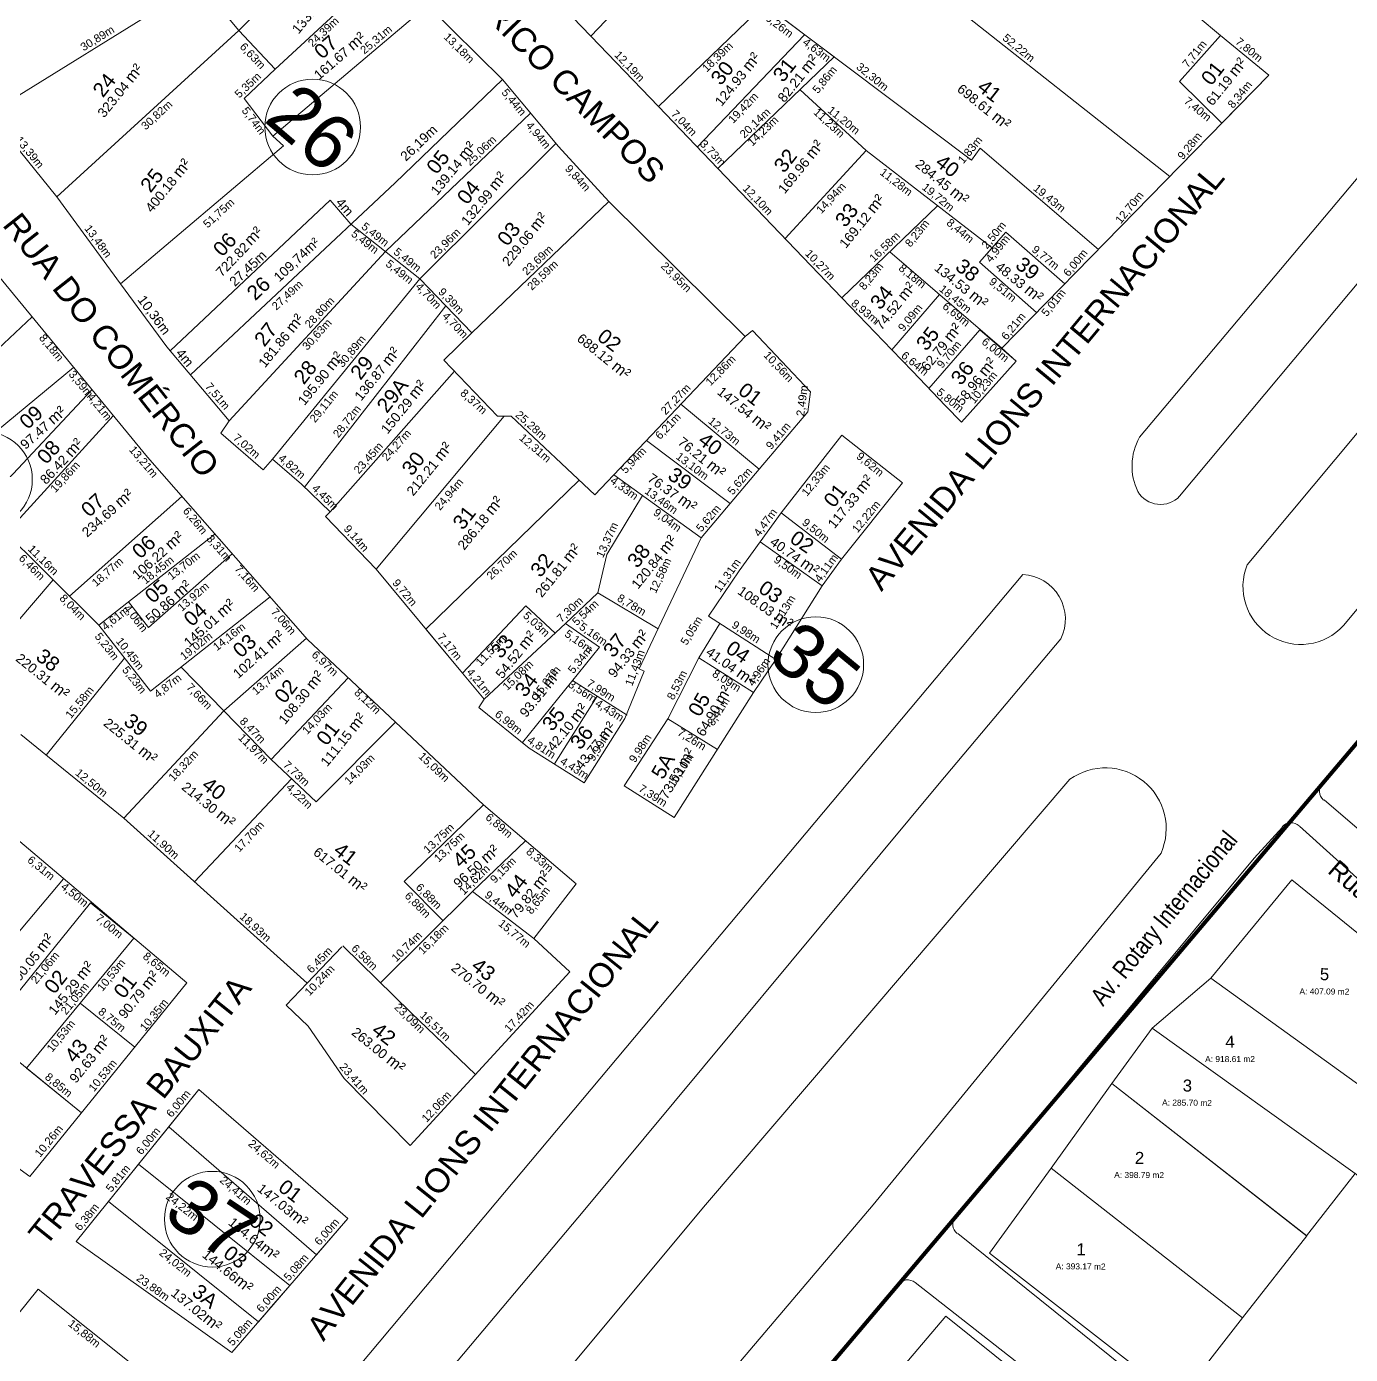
# Model space of a CAD drawing. Header units: metres. Extents: x 3808 to 8215, y 2374 to 6187.
# Drawn here: x 6098 to 6263.4, y 3743.5 to 3909.4 of the extents above; entities that cross this region are included whole.
import ezdxf

# ---------------------------------------------------------------- set-up
doc = ezdxf.new("R2010")
doc.units = ezdxf.units.M
doc.linetypes.add('CENTER', pattern=[2, 1.25, -0.25, 0.25, -0.25])
for name, color, linetype in [('0 - Cotas', 7, 'Continuous'), ('0 - Linhas Quadras', 7, 'Continuous'), ('0 - MEIO FIO 2', 251, 'Continuous'), ('0 - Nome Ruas', 7, 'CENTER'), ('0 - Numero de Lotes', 6, 'Continuous'), ('0 - Número de Quadra', 7, 'CENTER'), ('0 - Área Dos Lotes', 1, 'Continuous'), ('Nomes-Ruas', 7, 'Continuous'), ('PDF_Boundary-Lotes', 7, 'Continuous'), ('PDF_Meio-Fio', 32, 'Continuous'), ('PDF_Perímetro', 5, 'Continuous'), ('PDF_Text', 7, 'Continuous')]:
    doc.layers.add(name, color=color, linetype=linetype)
doc.layers.add('0 - DIVISÃO DOS TERRENOS', color=7, linetype='Continuous', lineweight=5)
doc.styles.add('Arial', font='arial.ttf')
doc.styles.add('PDF Arial', font='arial.ttf')
doc.styles.add('pedro', font='arial.ttf', dxfattribs={"height": 3})
doc.styles.add('REGUA100', font='arial.ttf')
doc.styles.get("Standard").update_dxf_attribs({"font": 'arial.ttf'})
doc.dimstyles.new('Arqui_3D', dxfattribs={"dimtxt": 1.2, "dimasz": 2.5, "dimexe": 2, "dimexo": 3, "dimgap": 0.98, "dimtad": 1, "dimtoh": 1, "dimrnd": 0.005, "dimtxsty": 'Arial', "dimblk": 'NONE', "dimcen": 0, "dimdle": 4, "dimse1": 1, "dimse2": 1, "dimsd1": 1, "dimsd2": 1, "dimclrt": 256, "dimaunit": 1, "dimadec": 0, "dimazin": 0, "dimtfac": 1, "dimtmove": 2, "dimatfit": 2, "dimldrblk": 'NONE', "dimfxl": 1, "dimtolj": 1, "dimtzin": 0, "dimarcsym": 0})

# ---------------------------------------------------------------- blocks, each defined once
blk = doc.blocks.new('*D11535')
at = {"layer": 'Defpoints', "color": 0, "transparency": 16777216}
for p in [(6109.72, 3877.26, 0), (6115.88, 3868.94, 0), (6116.65, 3869.51)]:
    blk.add_point(p, dxfattribs=at)
at = {"layer": '0 - Cotas', "lineweight": 5, "transparency": 16777216, "insert": (6113.83, 3873.31), "char_height": 1.2, "attachment_point": 5, "rotation": 306.5211, "style": 'Arial'}
blk.add_mtext('\\A1;10,36m', dxfattribs=at)
blk = doc.blocks.new('_None')
blk = doc.blocks.new('*D11536')
at = {"layer": 'Defpoints', "color": 0, "transparency": 16777216}
for p in [(6135.89, 3887.73, 0), (6135.89, 3887.73), (6115.88, 3868.94, 0)]:
    blk.add_point(p, dxfattribs=at)
at = {"layer": '0 - Cotas', "lineweight": 5, "transparency": 16777216, "insert": (6125.7, 3879.12), "char_height": 1.2, "attachment_point": 5, "rotation": 43.194, "style": 'Arial'}
blk.add_mtext('\\A1;27,45m', dxfattribs=at)
blk = doc.blocks.new('*D11537')
at = {"layer": 'Defpoints', "color": 0, "transparency": 16777216}
for p in [(6135.89, 3887.73, 0), (6139.12, 3885.23), (6138.5, 3884.69, 0)]:
    blk.add_point(p, dxfattribs=at)
at = {"layer": '0 - Cotas', "lineweight": 5, "transparency": 16777216, "insert": (6137.73, 3886.87), "char_height": 1.2, "attachment_point": 5, "rotation": 310.5971, "style": 'Arial'}
blk.add_mtext('\\A1;4m', dxfattribs=at)
blk = doc.blocks.new('*D11538')
at = {"layer": 'Defpoints', "color": 0, "transparency": 16777216}
for p in [(6115.88, 3868.94, 0), (6118.45, 3865.88, 0), (6119.11, 3866.43)]:
    blk.add_point(p, dxfattribs=at)
at = {"layer": '0 - Cotas', "lineweight": 5, "transparency": 16777216, "insert": (6117.75, 3868.04), "char_height": 1.2, "attachment_point": 5, "rotation": 310.0059, "style": 'Arial'}
blk.add_mtext('\\A1;4m', dxfattribs=at)
blk = doc.blocks.new('*D11539')
at = {"layer": 'Defpoints', "color": 0, "transparency": 16777216}
for p in [(6156.48, 3903.78), (6157.45, 3902.77, 0), (6138.5, 3884.69, 0)]:
    blk.add_point(p, dxfattribs=at)
at = {"layer": '0 - Cotas', "lineweight": 5, "transparency": 16777216, "insert": (6147.05, 3894.79), "char_height": 1.2, "attachment_point": 5, "rotation": 43.6459, "style": 'Arial'}
blk.add_mtext('\\A1;26,19m', dxfattribs=at)

msp = doc.modelspace()

# ---------------------------------------------------------------- linework, layer by layer
at = {"layer": '0 - Cotas', "lineweight": 5}
for p, q in [((6119.494, 3776.623, 0), (6115.726, 3771.953, 0)), ((6115.726, 3771.953, 0), (6111.958, 3767.284, 0)), ((6115.726, 3771.953, 0), (6134.184, 3755.979, 0)), ((6111.958, 3767.284, 0), (6108.19, 3762.615, 0)), ((6111.958, 3767.284, 0), (6130.861, 3752.139, 0)), ((6108.19, 3762.615, 0), (6126.936, 3747.602, 0)), ((6138.11, 3760.516, 0), (6134.184, 3755.979, 0)), ((6130.861, 3752.139, 0), (6126.936, 3747.602, 0)), ((6130.861, 3752.139, 0), (6128.244, 3749.114, 0))]:
    msp.add_line(p, q, dxfattribs=at)
at = {"layer": '0 - DIVISÃO DOS TERRENOS'}
for p, q in [((6135.892, 3887.732), (6115.929, 3868.884, 0)), ((6138.495, 3884.695, 0), (6135.892, 3887.732))]:
    msp.add_line(p, q, dxfattribs=at)
at = {"layer": '0 - Linhas Quadras', "linetype": 'Continuous', "lineweight": 5}
for p, q in [((6203.581, 3945.143, 0), (6168.463, 3908.198, 0)), ((6247.153, 3908.299, 0), (6211.297, 3938.327, 0)), ((6124.49, 3908.913, 0), (6137.658, 3922.275, 0)), ((6199.832, 3923.061, 0), (6240.807, 3890.687, 0)), ((6143.018, 3916.993, 0), (6129.043, 3904.096, 0)), ((6161.641, 3915.3, 0), (6168.463, 3908.198, 0)), ((6119.579, 3914.789, 0), (6093.315, 3898.533, 0)), ((6119.579, 3914.789, 0), (6124.49, 3908.913, 0)), ((6128.723, 3895.69, 0), (6148.061, 3912.023, 0)), ((6157.448, 3902.773, 0), (6148.061, 3912.023, 0)), ((6190.174, 3912.146, 0), (6176.909, 3899.405, 0)), ((6190.174, 3912.146, 0), (6216.018, 3892.73, 0)), ((6190.174, 3912.146, 0), (6198.883, 3905.603, 0)), ((6124.49, 3908.913, 0), (6101.739, 3888.124, 0)), ((6129.043, 3904.096, 0), (6124.49, 3908.913, 0)), ((6195.18, 3908.385, 0), (6181.774, 3894.341, 0)), ((6247.153, 3908.299, 0), (6242.008, 3902.54, 0)), ((6253.172, 3903.335, 0), (6247.153, 3908.299, 0)), ((6168.463, 3908.198, 0), (6176.909, 3899.405, 0)), ((6087.501, 3905.715, 0), (6101.739, 3888.124, 0)), ((6198.883, 3905.603, 0), (6184.357, 3891.651, 0)), ((6129.043, 3904.096, 0), (6125.154, 3900.42, 0)), ((6253.172, 3903.335, 0), (6219.791, 3869.189, 0)), ((6247.319, 3897.348, 0), (6253.172, 3903.335, 0)), ((6144.026, 3889.887, 0), (6157.448, 3902.773, 0)), ((6164.42, 3894.431, 0), (6157.448, 3902.773, 0)), ((6242.008, 3902.54, 0), (6247.319, 3897.348, 0)), ((6125.154, 3900.42, 0), (6128.723, 3895.69, 0)), ((6194.623, 3901.512, 0), (6202.877, 3893.904, 0)), ((6160.934, 3898.602, 0), (6142.809, 3881.298, 0)), ((6176.909, 3899.405, 0), (6184.357, 3891.651, 0)), ((6130.081, 3894.512, 0), (6128.723, 3895.69, 0)), ((6109.718, 3877.263, 0), (6130.081, 3894.512, 0)), ((6164.103, 3894.81, 0), (6147.122, 3877.9, 0)), ((6170.722, 3887.528, 0), (6164.42, 3894.431, 0)), ((6202.877, 3893.904, 0), (6192.737, 3882.927, 0)), ((6202.877, 3893.904, 0), (6218.61, 3881.753, 0)), ((6216.018, 3892.73, 0), (6217.116, 3894.192, 0)), ((6217.116, 3894.192, 0), (6231.893, 3881.569, 0)), ((6184.357, 3891.651, 0), (6199.851, 3875.521, 0)), ((6118.451, 3865.879, 0), (6144.026, 3889.887, 0)), ((6101.739, 3888.124, 0), (6109.718, 3877.263, 0)), ((6170.722, 3887.528, 0), (6153.624, 3871.122, 0)), ((6187.751, 3870.681, 0), (6170.722, 3887.528, 0)), ((6211.808, 3887.006, 0), (6199.851, 3875.521, 0)), ((6113.074, 3855.591, 0), (6087.916, 3886.205, 0)), ((6138.495, 3884.695, 0), (6147.122, 3877.9, 0)), ((6217.027, 3879.958, 0), (6220.331, 3883.706, 0)), ((6220.331, 3883.706, 0), (6227.682, 3877.26, 0)), ((6218.61, 3881.753, 0), (6217.027, 3879.958, 0)), ((6123.277, 3860.129, 0), (6142.809, 3881.298, 0)), ((6205.83, 3881.263, 0), (6219.809, 3869.207, 0)), ((6217.027, 3879.958, 0), (6224.165, 3873.663, 0)), ((6109.718, 3877.263, 0), (6115.487, 3869.411, 0)), ((6128.698, 3855.368, 0), (6147.122, 3877.9, 0)), ((6147.122, 3877.9, 0), (6153.624, 3871.122, 0)), ((6199.851, 3875.521, 0), (6206.086, 3869.03, 0)), ((6206.086, 3869.03, 0), (6212.027, 3875.918, 0)), ((6132.706, 3851.863, 0), (6150.373, 3874.511, 0)), ((6083.341, 3858.771, 0), (6098.663, 3873.127, 0)), ((6153.624, 3871.122, 0), (6150.095, 3867.736, 0)), ((6168.966, 3850.91, 0), (6187.751, 3870.681, 0)), ((6188.671, 3871.436, 0), (6187.751, 3870.681, 0)), ((6195.911, 3863.753, 0), (6188.671, 3871.436, 0)), ((6217.085, 3871.534, 0), (6210.723, 3864.202, 0)), ((6221.619, 3867.604, 0), (6217.085, 3871.534, 0)), ((6115.487, 3869.411, 0), (6123.277, 3860.129, 0)), ((6208.645, 3866.366, 0), (6206.086, 3869.03, 0)), ((6221.619, 3867.604, 0), (6219.809, 3869.207, 0)), ((6088.009, 3853.789, 0), (6103.854, 3866.81, 0)), ((6150.095, 3867.736, 0), (6156.808, 3860.739, 0)), ((6214.772, 3859.988, 0), (6221.619, 3867.604, 0)), ((6151.434, 3866.34, 0), (6135.905, 3848.773, 0)), ((6212.802, 3862.039, 0), (6208.645, 3866.366, 0)), ((6092.252, 3849.261, 0), (6106.134, 3864.036, 0)), ((6195.596, 3861.279, 0), (6195.911, 3863.753, 0)), ((6179.704, 3862.212, 0), (6189.51, 3854.099, 0)), ((6212.802, 3862.039, 0), (6214.772, 3859.988, 0)), ((6095.401, 3846.128, 0), (6108.809, 3860.781, 0)), ((6123.277, 3860.129, 0), (6122.225, 3858.614, 0)), ((6141.652, 3841.611, 0), (6157.654, 3860.735, 0)), ((6156.808, 3860.739, 0), (6158.5, 3860.731, 0)), ((6158.5, 3860.731, 0), (6168.966, 3850.91, 0)), ((6189.51, 3854.099, 0), (6195.596, 3861.279, 0)), ((6122.225, 3858.614, 0), (6127.532, 3854.021, 0)), ((6185.874, 3849.809, 0), (6175.425, 3857.708, 0)), ((6133.064, 3832.834, 0), (6113.074, 3855.591, 0)), ((6127.532, 3854.021, 0), (6128.698, 3855.368, 0)), ((6128.698, 3855.368, 0), (6132.34, 3852.216, 0)), ((6182.238, 3845.519, 0), (6189.51, 3854.099, 0)), ((6132.34, 3852.216, 0), (6135.905, 3848.773, 0)), ((6147.859, 3834.136, 0), (6167.016, 3852.74, 0)), ((6171.334, 3853.402, 0), (6182.238, 3845.519, 0)), ((6103.316, 3838.255, 0), (6117.357, 3850.715, 0)), ((6174.915, 3850.813, 0), (6170.453, 3843.465, 0)), ((6092.252, 3849.261, 0), (6106.986, 3834.604, 0)), ((6135.905, 3848.773, 0), (6135.334, 3848.182, 0)), ((6135.334, 3848.182, 0), (6141.652, 3841.611, 0)), ((6108.364, 3835.687, 0), (6121.493, 3846.007, 0)), ((6176.605, 3833.576, 0), (6182.238, 3845.519, 0)), ((6113.221, 3834.335, 0), (6123.677, 3843.52, 0)), ((6170.453, 3843.465, 0), (6169.344, 3838.655, 0)), ((6090.184, 3827.328, 0), (6101.284, 3840.276, 0)), ((6141.652, 3841.611, 0), (6152.441, 3828.617, 0)), ((6169.344, 3838.655, 0), (6165.324, 3834.839, 0)), ((6169.344, 3838.655, 0), (6176.872, 3834.143, 0)), ((6110.725, 3837.543, 0), (6113.221, 3834.335, 0)), ((6113.446, 3826.385, 0), (6128.402, 3838.141, 0)), ((6160.334, 3837.045, 0), (6152.441, 3828.617, 0)), ((6164.034, 3833.642, 0), (6160.334, 3837.045, 0)), ((6108.364, 3835.687, 0), (6106.986, 3834.604, 0)), ((6106.986, 3834.604, 0), (6113.446, 3826.385, 0)), ((6152.441, 3828.617, 0), (6147.859, 3834.136, 0)), ((6165.324, 3834.839, 0), (6155.129, 3825.38, 0)), ((6165.324, 3834.839, 0), (6169.554, 3831.875, 0)), ((6174.519, 3829.154, 0), (6176.605, 3833.576, 0)), ((6122.616, 3823.909, 0), (6132.938, 3832.977, 0)), ((6155.045, 3812.162, 0), (6133.064, 3832.834, 0)), ((6110.216, 3830.494, 0), (6100.399, 3818.394, 0)), ((6169.554, 3831.875, 0), (6159.924, 3819.97, 0)), ((6117.272, 3829.392, 0), (6122.616, 3823.909, 0)), ((6152.441, 3828.617, 0), (6155.129, 3825.38, 0)), ((6172.741, 3822.957, 0), (6175.143, 3828.86, 0)), ((6175.143, 3828.86, 0), (6174.519, 3829.154, 0)), ((6128.528, 3817.843, 0), (6138.139, 3828.061, 0)), ((6166.194, 3827.721, 0), (6169.258, 3825.732, 0)), ((6155.129, 3825.38, 0), (6154.49, 3824.347, 0)), ((6169.258, 3825.732, 0), (6163.917, 3817.294, 0)), ((6169.258, 3825.732, 0), (6172.999, 3823.364, 0)), ((6076.322, 3825.152, 0), (6117.993, 3789.93, 0)), ((6122.616, 3823.909, 0), (6110.109, 3810.516, 0)), ((6122.616, 3823.909, 0), (6128.528, 3817.843, 0)), ((6154.49, 3824.347, 0), (6160.785, 3819.276, 0)), ((6134.158, 3812.548, 0), (6144.054, 3822.498, 0)), ((6167.659, 3814.926, 0), (6172.741, 3822.957, 0)), ((6097.242, 3820.955, 0), (6110.109, 3810.516, 0)), ((6160.785, 3819.276, 0), (6167.659, 3814.926, 0)), ((6128.528, 3817.843, 0), (6134.158, 3812.548, 0)), ((6118.956, 3802.551, 0), (6131.081, 3815.443, 0)), ((6155.045, 3812.162, 0), (6145.169, 3802.588, 0)), ((6166.642, 3802.302, 0), (6155.045, 3812.162, 0)), ((6098.392, 3765.737, 0), (6036.836, 3810.479, 0)), ((6110.109, 3810.516, 0), (6133.021, 3789.887, 0)), ((6153.675, 3801.335, 0), (6160.298, 3807.696, 0)), ((6088.852, 3786.675, 0), (6102.601, 3802.94, 0)), ((6145.169, 3802.588, 0), (6150.008, 3797.703, 0)), ((6161.344, 3795.461, 0), (6166.642, 3802.302, 0)), ((6142.132, 3789.902, 0), (6153.675, 3801.335, 0)), ((6153.675, 3801.335, 0), (6161.344, 3795.461, 0)), ((6105.954, 3799.928, 0), (6092.694, 3783.562, 0)), ((6111.387, 3795.514, 0), (6105.954, 3799.928, 0)), ((6111.387, 3795.514, 0), (6097.977, 3779.282, 0)), ((6165.852, 3791.32, 0), (6161.344, 3795.461, 0)), ((6133.021, 3789.887, 0), (6137.381, 3794.445, 0)), ((6137.482, 3794.551, 0), (6146.028, 3786.175, 0)), ((6104.853, 3773.711, 0), (6081.701, 3792.469, 0)), ((6145.905, 3769.606, 0), (6165.852, 3791.32, 0)), ((6117.993, 3789.93, 0), (6098.392, 3765.737, 0)), ((6133.021, 3789.887, 0), (6130.406, 3787.152, 0)), ((6104.682, 3787.398, 0), (6111.48, 3781.89, 0)), ((6130.406, 3787.152, 0), (6133.167, 3784.511, 0)), ((6146.028, 3786.175, 0), (6154.065, 3778.489, 0)), ((6133.167, 3784.511, 0), (6137.641, 3777.995, 0)), ((6097.977, 3779.282, 0), (6104.853, 3773.711, 0)), ((6137.641, 3777.995, 0), (6145.905, 3769.606, 0)), ((6104.181, 3757.647, 0), (6119.494, 3776.623, 0)), ((6119.494, 3776.623, 0), (6138.11, 3760.516, 0)), ((6138.11, 3760.516, 0), (6123.613, 3743.762, 0)), ((6123.613, 3743.762, 0), (6104.181, 3757.647, 0)), ((6064.132, 3708.131, 0), (6099.43, 3751.661, 0)), ((6099.43, 3751.661, 0), (6111.835, 3741.754, 0))]:
    msp.add_line(p, q, dxfattribs=at)
at = {"layer": '0 - Linhas Quadras', "lineweight": 5}
for p, q in [((6192.254, 3848.658, 0), (6199.839, 3858.377, 0)), ((6199.839, 3858.377, 0), (6207.395, 3852.422, 0)), ((6207.395, 3852.422, 0), (6199.784, 3842.864, 0)), ((6192.254, 3848.658, 0), (6186.996, 3841.417, 0)), ((6199.784, 3842.864, 0), (6192.254, 3848.658, 0)), ((6197.372, 3839.542, 0), (6189.625, 3845.038, 0)), ((6199.784, 3842.864, 0), (6197.372, 3839.542, 0)), ((6183.191, 3835.74, 0), (6186.996, 3841.417, 0)), ((6197.372, 3839.542, 0), (6191.576, 3830.324, 0)), ((6191.576, 3830.324, 0), (6183.191, 3835.74, 0)), ((6181.96, 3830.525, 0), (6184.6, 3834.83, 0)), ((6181.96, 3830.525, 0), (6178.108, 3822.919, 0)), ((6188.806, 3826.204, 0), (6181.96, 3830.525, 0)), ((6191.576, 3830.324, 0), (6188.806, 3826.204, 0)), ((6188.806, 3826.204, 0), (6178.869, 3810.586, 0)), ((6178.108, 3822.919, 0), (6172.644, 3814.569, 0)), ((6178.108, 3822.919, 0), (6184.29, 3819.106, 0)), ((6172.644, 3814.569, 0), (6178.869, 3810.586, 0))]:
    msp.add_line(p, q, dxfattribs=at)
at = {"layer": '0 - MEIO FIO 2', "lineweight": 5}
for p, q in [((6438.475, 4085.897), (6242.044, 3850.727)), ((6250.49, 3842.164), (6454.604, 4086.831)), ((6237.04, 3858.089), (6328.487, 3967.05)), ((6297.443, 3876.497), (6262.517, 3834.576)), ((6222.469, 3840.943), (6156.597, 3762.439)), ((6211.996, 3814.849), (6227.185, 3832.915)), ((6228.34, 3815.366), (6182.82, 3762.213)), ((6167.727, 3761.608), (6211.996, 3814.849)), ((6239.714, 3806.14), (6203.756, 3762.213)), ((6156.597, 3762.439), (5936.624, 3500.401)), ((6167.727, 3761.608), (5943.249, 3495.36)), ((6182.82, 3762.213), (5949.317, 3482.471)), ((6203.756, 3762.213), (6082.079, 3618.974))]:
    msp.add_line(p, q, dxfattribs=at)
for centre, radius, start, end in [((6243.373, 3854.493), 7.283, 150.41234, 205.93839), ((6239.656, 3853.013), 3.306, 211.04875, 316.23847), ((6257.174, 3839.433), 7.22, 157.76967, 317.72731), ((6222.203, 3835.387), 5.562, 333.61431, 87.25592), ((6232.771, 3809.204), 7.589, 336.19134, 125.71446)]:
    msp.add_arc(centre, radius, start, end, dxfattribs=at)
at = {"layer": '0 - Número de Quadra', "linetype": 'ByBlock', "lineweight": 5}
for centre in [(6133.716, 3896.85, 0), (6092.709, 3852.821, 0), (6196.582, 3829.69, 0), (6121.179, 3760.41, 0)]:
    msp.add_circle(centre, 5.979, dxfattribs=at)
at = {"layer": 'PDF_Boundary-Lotes', "lineweight": 5}
for points in [[(6276.936, 3785.916), (6276.901, 3785.945), (6256.04, 3802.79), (6245.922, 3790.529), (6267.842, 3774.748)], [(6276.936, 3785.916), (6267.842, 3774.748), (6245.922, 3790.529), (6238.622, 3784.287), (6263.98, 3766.124), (6273.196, 3759.003), (6268.54, 3753.039), (6277.86, 3746.186), (6295.516, 3770.082)], [(6238.622, 3784.287), (6233.574, 3777.354), (6257.884, 3758.353), (6263.98, 3766.124)], [(6233.574, 3777.354), (6225.969, 3766.774), (6249.896, 3748.092), (6257.918, 3758.324)], [(6225.969, 3766.774), (6218.301, 3756.189), (6241.879, 3737.795), (6249.896, 3748.092)], [(6278.999, 3738.766), (6274.633, 3741.802), (6277.86, 3746.186), (6268.54, 3753.039), (6273.196, 3759.003), (6263.98, 3766.124), (6257.884, 3758.353), (6257.918, 3758.324), (6249.896, 3748.092), (6241.879, 3737.795), (6265.556, 3719.379)], [(6212.825, 3748.315), (6198.391, 3731.28), (6218.663, 3716.278), (6215.442, 3711.83), (6231.181, 3698.883), (6239.348, 3709.644), (6232.269, 3715.226), (6240.696, 3725.946)]]:
    msp.add_lwpolyline(points, close=True, dxfattribs=at)
at = {"layer": 'PDF_Meio-Fio', "lineweight": 5}
for points in [[(6259.93, 3814.922), (6300.809, 3863.037)], [(6339.42, 3744.764), (6339.246, 3744.908), (6260.097, 3812.783)], [(6214.082, 3760.75), (6251.349, 3805.506), (6254.879, 3809.404)], [(6257.024, 3809.506), (6338.167, 3736.446), (6422.273, 3665.752)], [(6390.77, 3624.04), (6293.615, 3695.323), (6284.975, 3701.789), (6214.313, 3758.616)], [(6208.996, 3752.494), (6281.832, 3695.451)], [(6189.42, 3731.604), (6189.652, 3731.883), (6205.995, 3751.218), (6206.926, 3752.27)]]:
    msp.add_lwpolyline(points, dxfattribs=at)
for centre, start, end in [((6261.019, 3813.93), 139.65617, 229.38055), ((6255.968, 3808.411), 48.00334, 137.74101), ((6215.201, 3759.792), 140.22384, 231.20744), ((6208.044, 3751.312), 51.94343, 139.75886)]:
    msp.add_arc(centre, 1.517, start, end, dxfattribs=at)
at = {"layer": 'PDF_Perímetro', "color": 1, "lineweight": 5}
msp.add_lwpolyline([(6484.63, 3258.914, 0.506, 0.506, 0), (6215.583, 3403.336, 0.489, 0.489, 0), (6021.423, 3533.213, 0.498, 0.498, 0), (6128.658, 3659.854, 0.498, 0.498, 0), (6265.513, 3821.471, 0.498, 0.498, 0), (6358.928, 3931.39, 0.498, 0.498, 0)], format="xyseb", dxfattribs=at)

# ---------------------------------------------------------------- texts
at = {"layer": '0 - Cotas', "lineweight": 5, "style": 'Arial'}
for s, rotation, p in [('24,39m', 43.42729, (6133.705, 3906.77, 0)), ('6,26m', 323.08351, (6190.191, 3910.279, 0)), ('30,89m', 31.75399, (6105.092, 3906.293, 0)), ('25,31m', 40.18497, (6140.182, 3905.892, 0)), ('13,18m', 315.41998, (6150.008, 3908.011, 0)), ('52,22m', 320.93117, (6219.826, 3907.813, 0)), ('6,63m', 313.39113, (6124.534, 3906.815, 0)), ('18,39m', 43.84749, (6182.948, 3903.64, 0)), ('4,63m', 323.08351, (6194.856, 3907.255, 0)), ('7,71m', 50.93117, (6243.054, 3904.174, 0)), ('7,80m', 320.93117, (6248.916, 3907.344, 0)), ('12,19m', 313.84749, (6171.339, 3905.781, 0)), ('5,35m', 43.39113, (6124.543, 3900.392, 0)), ('5,86m', 50.93117, (6196.845, 3900.953, 0)), ('32,30m', 320.93117, (6201.551, 3904.207, 0)), ('5,44m', 309.88537, (6157.247, 3901.129, 0)), ('8,34m', 50.93117, (6248.722, 3899.099, 0)), ('30,82m', 42.41966, (6112.844, 3896.409, 0)), ('19,42m', 46.33186, (6186.258, 3897.225, 0)), ('7,40m', 320.93117, (6242.488, 3899.929, 0)), ('5,74m', 307.0275, (6124.795, 3898.897, 0)), ('7,04m', 313.84749, (6178.421, 3898.408, 0)), ('20,14m', 43.84749, (6187.659, 3895.377, 0)), ('11,23m', 317.32991, (6196.208, 3898.584, 0)), ('11,20m', 320.93117, (6197.961, 3898.776, 0)), ('4,94m', 309.88537, (6160.293, 3897.01, 0)), ('14,23m', 43.84749, (6188.64, 3894.387, 0)), ('13,39m', 308.98567, (6096.526, 3895.201, 0)), ('25,06m', 43.67246, (6153.375, 3891.938, 0)), ('3,73m', 313.84749, (6182.02, 3894.662, 0)), ('1,83m', 50.93117, (6215.014, 3892.182, 0)), ('9,28m', 50.93117, (6242.449, 3892.683, 0)), ('9,84m', 312.26874, (6165.176, 3891.581, 0)), ('11,28m', 322.32174, (6204.496, 3891.006, 0)), ('12,10m', 313.84749, (6187.372, 3889.09, 0)), ('14,94m', 47.26901, (6197.265, 3885.931, 0)), ('19,72m', 320.93117, (6209.763, 3889.163, 0)), ('19,43m', 320.93117, (6223.668, 3889.043, 0)), ('12,70m', 50.93117, (6234.683, 3884.681, 0)), ('51,75m', 42.19412, (6120.582, 3884.169, 0)), ('8,23m', 50.93117, (6208.404, 3881.761, 0)), ('8,44m', 320.93117, (6212.816, 3884.728, 0)), ('13,48m', 306.3027, (6105.137, 3884.174, 0)), ('5,49m', 321.7781, (6138.433, 3883.337, 0)), ('5,49m', 321.7781, (6139.708, 3884.249, 0)), ('23,96m', 44.88089, (6148.982, 3880.317, 0)), ('16,58m', 43.84749, (6203.85, 3879.916, 0)), ('2,50m', 50.93117, (6217.982, 3881.536, 0)), ('5,49m', 321.7781, (6143.736, 3881.076, 0)), ('23,69m', 43.81668, (6160.473, 3878.248, 0)), ('4,99m', 50.93117, (6218.462, 3879.85, 0)), ('9,77m', 320.93117, (6223.475, 3881.383, 0)), ('5,49m', 321.7781, (6142.746, 3879.579, 0)), ('28,59m', 43.81668, (6161.105, 3876.374, 0)), ('10,27m', 313.84749, (6195.168, 3880.974, 0)), ('6,00m', 50.93117, (6228.172, 3878.079, 0)), ('23,95m', 315.30837, (6177.143, 3879.387, 0)), ('8,23m', 50.93117, (6202.657, 3876.394, 0)), ('8,18m', 320.93117, (6206.838, 3879.059, 0)), ('27,49m', 43.18964, (6129.178, 3873.896, 0)), ('4,70m', 313.80936, (6146.482, 3876.834, 0)), ('9,39m', 313.80936, (6149.329, 3876.178, 0)), ('18,45m', 320.93117, (6211.908, 3876.456, 0)), ('9,51m', 320.93117, (6218.13, 3877.372, 0)), ('28,80m', 47.30288, (6133.36, 3871.647, 0)), ('8,93m', 320.93117, (6200.904, 3874.655, 0)), ('5,01m', 50.93117, (6225.446, 3873.099, 0)), ('4,70m', 313.80936, (6149.834, 3873.16, 0)), ('9,09m', 50.93117, (6207.533, 3871.231, 0)), ('6,69m', 320.93117, (6212.315, 3874.285, 0)), ('6,21m', 50.93117, (6220.419, 3870.147, 0)), ('30,63m', 47.77761, (6133.047, 3868.883, 0)), ('8,18m', 309.41223, (6099.458, 3870.483, 0)), ('30,89m', 50.6343, (6137.462, 3866.724, 0)), ('6,00m', 320.93117, (6217.21, 3869.86, 0)), ('10,56m', 313.30185, (6189.985, 3868.273, 0)), ('6,64m', 320.93117, (6207.157, 3868.145, 0)), ('9,70m', 50.93117, (6212.38, 3866.625, 0)), ('12,86m', 45.80936, (6183.419, 3864.431, 0)), ('3,59m', 309.41223, (6103.161, 3865.928, 0)), ('10,23m', 50.93117, (6216.397, 3862.215, 0)), ('7,51m', 310.00591, (6120.213, 3864.402, 0)), ('29,11m', 50.72665, (6134.023, 3859.844, 0)), ('8,37m', 317.9765, (6152.073, 3863.481, 0)), ('27,27m', 46.46386, (6177.826, 3860.816, 0)), ('2,49m', 82.74234, (6195.115, 3860.665, 0)), ('5,80m', 320.93117, (6211.559, 3863.563, 0)), ('4,21m', 309.41223, (6105.475, 3863.097, 0)), ('28,72m', 52.04262, (6136.947, 3857.951, 0)), ('25,28m', 318.28041, (6158.963, 3860.764, 0)), ('6,21m', 46.46386, (6177.123, 3857.739, 0)), ('12,73m', 320.39837, (6183.043, 3859.968, 0)), ('7,02m', 319.12545, (6123.681, 3857.883, 0)), ('24,27m', 48.43794, (6143.007, 3855.039, 0)), ('9,41m', 49.7157, (6191.004, 3856.479, 0)), ('13,21m', 310.33829, (6110.709, 3856.495, 0)), ('23,45m', 48.52347, (6139.498, 3853.441, 0)), ('12,31m', 319.50397, (6159.434, 3857.882, 0)), ('4,82m', 319.12545, (6129.34, 3855.341, 0)), ('5,94m', 46.46386, (6172.814, 3853.474, 0)), ('13,10m', 322.91373, (6179.007, 3855.501, 0)), ('9,62m', 320.93117, (6201.557, 3855.555, 0)), ('19,86m', 47.54214, (6101.572, 3851.1, 0)), ('5,62m', 49.7157, (6186.199, 3850.81, 0)), ('12,33m', 50.93117, (6195.482, 3850.642, 0)), ('4,45m', 315.99523, (6133.54, 3851.61, 0)), ('24,94m', 50.07939, (6149.631, 3848.875, 0)), ('4,33m', 324.13492, (6170.797, 3852.458, 0)), ('13,46m', 324.13492, (6175.107, 3851.168, 0)), ('6,26m', 309.24644, (6117.433, 3848.866, 0)), ('9,04m', 324.13492, (6176.185, 3848.479, 0)), ('5,62m', 49.7157, (6182.277, 3846.182, 0)), ('4,47m', 54.01051, (6189.535, 3845.59, 0)), ('12,22m', 50.93117, (6201.791, 3846.062, 0)), ('9,14m', 311.3041, (6137.523, 3846.607, 0)), ('13,37m', 65.38077, (6169.988, 3842.937, 0)), ('9,50m', 320.93117, (6194.777, 3847.285, 0)), ('3,31m', 311.29683, (6120.367, 3845.379, 0)), ('11,16m', 315.14795, (6098.06, 3844.048, 0)), ('13,70m', 38.16924, (6116.083, 3840.206, 0)), ('26,70m', 44.16095, (6156.03, 3840.224, 0)), ('6,46m', 315.14795, (6096.917, 3842.88, 0)), ('18,77m', 41.58567, (6106.661, 3839.362, 0)), ('18,45m', 38.57511, (6112.834, 3839.688, 0)), ('7,16m', 311.29683, (6123.882, 3841.604, 0)), ('12,58m', 64.74735, (6176.592, 3838.512, 0)), ('11,31m', 55.31399, (6184.618, 3838.651, 0)), ('9,50m', 324.64596, (6191.229, 3842.583, 0)), ('4,11m', 54.02297, (6197.135, 3839.896, 0)), ('9,72m', 309.70281, (6143.618, 3839.87, 0)), ('13,92m', 41.29683, (6117.368, 3836.268, 0)), ('8,04m', 315.14795, (6101.999, 3837.889, 0)), ('4,06m', 307.88998, (6110.042, 3836.709, 0)), ('7,30m', 43.35077, (6164.789, 3834.89, 0)), ('5,54m', 43.50899, (6166.709, 3834.488, 0)), ('8,78m', 329.05987, (6171.663, 3837.731, 0)), ('11,13m', 57.75484, (6191.611, 3834.033, 0)), ('4,61m', 38.16924, (6107.835, 3833.903, 0)), ('7,06m', 311.29683, (6128.424, 3836.233, 0)), ('5,03m', 317.38937, (6159.92, 3835.705, 0)), ('5,05m', 58.48904, (6180.449, 3832.026, 0)), ('5,23m', 308.16924, (6106.42, 3833.194, 0)), ('14,16m', 38.16924, (6121.751, 3831.349, 0)), ('7,17m', 309.70281, (6149.225, 3833.116, 0)), ('5,16m', 324.4998, (6165.103, 3833.317, 0)), ('5,16m', 324.97047, (6166.923, 3834.207, 0)), ('9,98m', 327.14025, (6185.983, 3834.413, 0)), ('10,45m', 308.16924, (6109.071, 3832.598, 0)), ('19,02m', 38.16924, (6117.641, 3830.191, 0)), ('11,55m', 46.8759, (6154.714, 3829.408, 0)), ('6,97m', 316.75674, (6133.501, 3830.812, 0)), ('5,34m', 51.02906, (6166.292, 3828.478, 0)), ('11,43m', 69.80825, (6173.641, 3826.929, 0)), ('4,96m', 56.08554, (6188.796, 3826.906, 0)), ('5,23m', 308.16924, (6109.849, 3829.014, 0)), ('13,74m', 40.50613, (6126.654, 3825.827, 0)), ('4,21m', 309.70281, (6152.876, 3828.72, 0)), ('15,08m', 44.08246, (6158.024, 3826.388, 0)), ('15,27m', 51.02906, (6161.836, 3825.39, 0)), ('8,53m', 63.14186, (6178.808, 3825.186, 0)), ('8,09m', 327.74007, (6183.546, 3828.303, 0)), ('4,87m', 38.16924, (6114.373, 3825.455, 0)), ('7,66m', 314.26459, (6117.854, 3826.774, 0)), ('3,56m', 327.00383, (6165.543, 3826.989, 0)), ('7,99m', 327.36634, (6167.848, 3827.109, 0)), ('15,58m', 50.94686, (6103.509, 3822.863, 0)), ('8,12m', 316.75674, (6138.826, 3826.081, 0)), ('8,41m', 57.53446, (6183.783, 3821.935, 0)), ('14,03m', 46.75674, (6133.03, 3820.881, 0)), ('6,98m', 321.14987, (6156.391, 3823.329, 0)), ('4,43m', 327.8029, (6168.916, 3824.592, 0)), ('8,47m', 314.26459, (6124.515, 3822.534, 0)), ('11,97m', 314.9937, (6124.325, 3820.482, 0)), ('4,81m', 326.17388, (6160.436, 3820.029, 0)), ('9,99m', 58.16879, (6168.844, 3817.517, 0)), ('9,98m', 56.79871, (6173.987, 3817.352, 0)), ('7,26m', 328.3382, (6179.192, 3820.955, 0)), ('18,32m', 46.96021, (6116.326, 3815.036, 0)), ('15,09m', 316.75674, (6146.852, 3818.13, 0)), ('7,73m', 316.75674, (6129.949, 3817.056, 0)), ('14,03m', 45.15529, (6138.276, 3814.624, 0)), ('4,43m', 327.67142, (6164.534, 3817.377, 0)), ('10,10m', 57.53446, (6178.865, 3814.259, 0)), ('12,50m', 320.94686, (6103.972, 3816.01, 0)), ('4,22m', 316.75674, (6130.315, 3814.247, 0)), ('7,39m', 327.38794, (6174.347, 3813.954, 0)), ('6,89m', 319.62897, (6155.216, 3810.477, 0)), ('11,90m', 318.00138, (6113.018, 3808.435, 0)), ('17,70m', 46.75674, (6124.549, 3806.187, 0)), ('13,75m', 44.11054, (6148.134, 3806.019, 0)), ('13,75m', 44.11054, (6149.454, 3804.937, 0)), ('6,31m', 320.93117, (6097.977, 3805.12, 0)), ('9,15m', 45.1804, (6156.485, 3802.3, 0)), ('8,33m', 319.62897, (6160.301, 3806.186, 0)), ('14,62m', 44.17197, (6152.607, 3800.845, 0)), ('4,50m', 320.93117, (6102.163, 3801.79, 0)), ('6,88m', 314.72533, (6146.52, 3801.793, 0)), ('6,88m', 314.72533, (6145.13, 3800.72, 0)), ('9,44m', 322.54744, (6155.115, 3800.736, 0)), ('8,65m', 52.24291, (6161.069, 3798.423, 0)), ('7,00m', 320.93117, (6106.493, 3797.867, 0)), ('18,93m', 318.00138, (6124.513, 3798.086, 0)), ('16,18m', 44.72533, (6147.482, 3793.402, 0)), ('15,77m', 320.56256, (6156.821, 3797.2, 0)), ('10,74m', 44.72533, (6144.166, 3792.48, 0)), ('6,45m', 46.27613, (6133.583, 3791.053, 0)), ('6,58m', 315.57767, (6138.47, 3794.143, 0)), ('21,06m', 50.93117, (6099.193, 3789.713, 0)), ('10,53m', 50.93117, (6107.454, 3788.792, 0)), ('8,65m', 320.93117, (6112.412, 3793.09, 0)), ('10,24m', 46.27613, (6133.323, 3788.234, 0)), ('21,05m', 50.93117, (6102.918, 3785.86, 0)), ('10,35m', 50.93117, (6112.805, 3783.824, 0)), ('23,09m', 315.91411, (6143.838, 3786.794, 0)), ('17,42m', 47.42923, (6158.3, 3783.689, 0)), ('8,75m', 320.93117, (6106.838, 3786.168, 0)), ('16,51m', 316.27613, (6147.013, 3785.786, 0)), ('10,53m', 50.93117, (6101.175, 3781.188, 0)), ('10,53m', 50.93117, (6106.394, 3776.252, 0)), ('23,41m', 311.45523, (6136.997, 3779.396, 0)), ('8,85m', 320.93117, (6100.173, 3778.02, 0)), ('6,00m', 51.09723, (6116.091, 3773.043, 0)), ('12,06m', 47.42923, (6147.964, 3772.438, 0)), ('10,26m', 50.93117, (6099.662, 3768.069, 0)), ('6,00m', 51.09723, (6112.323, 3768.374, 0)), ('24,62m', 319.13287, (6125.574, 3769.707, 0)), ('5,81m', 51.09723, (6108.554, 3763.702, 0)), ('24,41m', 319.12459, (6122.021, 3765.142, 0)), ('24,22m', 321.29839, (6115.297, 3763.039, 0)), ('6,38m', 51.09723, (6104.655, 3758.871, 0)), ('6,00m', 49.13287, (6134.586, 3757.055, 0)), ('24,02m', 321.30853, (6114.457, 3756.039, 0)), ('5,08m', 49.13287, (6130.74, 3752.61, 0)), ('23,88m', 324.45088, (6111.594, 3752.842, 0)), ('6,00m', 49.13287, (6127.338, 3748.678, 0)), ('15,88m', 321.38903, (6103.071, 3747.197, 0)), ('5,08m', 49.13287, (6123.717, 3744.493, 0))]:
    msp.add_text(s, height=1, rotation=rotation, dxfattribs=at).set_placement(p)
at = {"layer": '0 - Nome Ruas', "linetype": 'Continuous', "lineweight": 5, "style": 'pedro'}
for s, rotation, p in [('RUA FREDERICO CAMPOS', 314.45593, (6138.029, 3928.097, 0)), ('AVENIDA LIONS INTERNACIONAL', 50.23761, (6204.78, 3838.733, 0)), ('RUA DO COMÉRCIO', 308.20186, (6094.851, 3884.593, 0)), ('AVENIDA LIONS INTERNACIONAL', 51.35991, (6135.062, 3745.051, 0)), ('TRAVESSA BAUXITA', 51.35991, (6100.347, 3756.855, 0))]:
    msp.add_text(s, height=3, rotation=rotation, dxfattribs=at).set_placement(p)
at = {"layer": '0 - Numero de Lotes', "lineweight": 5, "style": 'Arial'}
for s, rotation, p in [('07', 41.68501, (6134.901, 3905.23, -540.279)), ('30', 51.92725, (6184.726, 3901.93, -540.279)), ('31', 51.92725, (6192.497, 3902.318, -540.279)), ('24', 51.92725, (6107.513, 3900.42, -540.279)), ('01', 51.92725, (6245.992, 3901.902, -540.279)), ('41', 321.92725, (6216.622, 3901.552, -540.279)), ('05', 51.92725, (6149.205, 3890.818, -540.279)), ('32', 51.92725, (6192.614, 3890.994, -540.279)), ('25', 51.92725, (6113.457, 3888.532, -540.279)), ('40', 321.92725, (6211.376, 3892.165, -540.279)), ('04', 51.92725, (6153.024, 3887.028, -540.279)), ('33', 51.92725, (6200.268, 3884.194, -540.279)), ('06', 47.07842, (6122.424, 3880.542, -540.279)), ('03', 51.92725, (6158.055, 3881.843, -540.279)), ('38', 321.92725, (6213.873, 3879.144, -540.279)), ('39', 321.92725, (6221.381, 3879.37, -540.279)), ('26', 43.30718, (6126.537, 3875.072, -540.279)), ('34', 51.92725, (6204.645, 3873.897, -540.279)), ('27', 51.92725, (6127.687, 3869.277, -540.279)), ('35', 51.92725, (6210.399, 3868.757, -540.279)), ('02', 321.92725, (6169.128, 3870.379, -540.279)), ('28', 51.92725, (6132.621, 3864.565, -540.279)), ('29', 51.92725, (6139.696, 3865.13, -540.279)), ('36', 51.92725, (6214.729, 3864.456, -540.279)), ('29A', 51.92725, (6143, 3861.001, -540.279)), ('01', 321.92725, (6186.737, 3863.655, -540.279)), ('09', 42.47322, (6098.099, 3858.988, -540.279)), ('08', 47.96068, (6100.436, 3854.607, -540.279)), ('40', 321.92725, (6181.736, 3857.442, -540.279)), ('30', 51.92725, (6146.122, 3853.154, -540.279)), ('39', 325.48336, (6177.943, 3852.997, -540.279)), ('01', 51.92725, (6198.836, 3849.171, -540.279)), ('07', 42.47322, (6105.795, 3848.01, -540.279)), ('31', 51.92725, (6152.49, 3846.393, -540.279)), ('06', 42.47322, (6112.175, 3842.803, -540.279)), ('02', 325.43958, (6193.191, 3845.093, -540.279)), ('32', 51.92725, (6162.188, 3840.465, -540.279)), ('38', 51.92725, (6174.293, 3841.624, -540.279)), ('05', 42.47322, (6113.766, 3837.238, -540.279)), ('03', 325.43958, (6189.274, 3838.854, -540.279)), ('04', 42.47322, (6118.626, 3834.347, -540.279)), ('37', 51.92725, (6171.295, 3830.437, -540.279)), ('03', 42.47322, (6124.764, 3830.435, -540.279)), ('33', 51.92725, (6157.251, 3830.321, -540.279)), ('04', 325.43958, (6185.195, 3831.34, -540.279)), ('38', 321.92725, (6098.989, 3830.425, -540.279)), ('02', 51.92725, (6130.205, 3824.709, -540.279)), ('34', 51.92725, (6160.25, 3825.494, -540.279)), ('05', 60.01221, (6182.084, 3823.046, -540.279)), ('35', 51.92725, (6163.653, 3821.231, -540.279)), ('39', 321.92725, (6109.966, 3822.342, -540.279)), ('01', 51.92725, (6135.452, 3819.44, -540.279)), ('36', 51.92725, (6167.167, 3818.932, -540.279)), ('5A', 60.01221, (6177.495, 3815.223, -540.279)), ('40', 321.92725, (6119.718, 3814.367, -540.279)), ('41', 321.92725, (6136.179, 3806.209, -540.279)), ('45', 42.47322, (6152.22, 3804.184, -540.279)), ('44', 51.92725, (6158.972, 3800.374, -540.279)), ('43', 321.92725, (6153.395, 3791.779, -540.279)), ('02', 51.92725, (6101.446, 3788.411, -540.279)), ('01', 51.92725, (6110.123, 3787.842, -540.279)), ('42', 321.92725, (6140.949, 3783.723, -540.279)), ('43', 51.92725, (6103.996, 3779.806, -540.279)), ('01', 321.92725, (6129.269, 3764.107, -540.279)), ('02', 321.92725, (6125.655, 3759.886, -540.279)), ('03', 321.92725, (6122.398, 3755.853, -540.279)), ('3A', 321.92725, (6118.493, 3751.043, -540.279))]:
    msp.add_text(s, height=1.8197, rotation=rotation, dxfattribs=at).set_placement(p)
at = {"layer": '0 - Número de Quadra', "linetype": 'Continuous', "lineweight": 5, "style": 'pedro'}
for s, rotation, p in [('26', 319.45482, (6127.466, 3897.673, 0)), ('35', 320.48527, (6190.318, 3830.4, 0)), ('37', 326.22299, (6114.824, 3760.528, 0))]:
    msp.add_text(s, height=6.7786, rotation=rotation, dxfattribs=at).set_placement(p)
at = {"layer": '0 - Área Dos Lotes', "lineweight": 5, "style": 'Arial'}
for s, height, rotation, p in [('133.60 ', 1.2, 50.93117, (6131.956, 3908.391, 0)), ('m²', 1.4, 40.68893, (6138.756, 3906.32, 0)), ('161.67 ', 1.2, 40.68893, (6134.515, 3902.673, 0)), ('m²', 1.4, 50.93117, (6188.325, 3903.687, 0)), ('m²', 1.4, 50.93117, (6195.582, 3903.44, 0)), ('m²', 1.4, 50.93117, (6249.08, 3903.028, 0)), ('m²', 1.4, 50.93117, (6111.183, 3902.265, 0)), ('124.93 ', 1.2, 50.93117, (6184.8, 3899.345, 0)), ('82.21 ', 1.2, 50.93117, (6192.644, 3899.822, 0)), ('323.04 ', 1.2, 50.93117, (6107.658, 3897.922, 0)), ('698.61 ', 1.2, 320.93117, (6214.13, 3901.402, 0)), ('61.19 ', 1.2, 50.93117, (6246.142, 3899.41, 0)), ('m²', 1.4, 320.93117, (6218.472, 3897.877, 0)), ('m²', 1.4, 50.93117, (6152.805, 3892.575, 0)), ('m²', 1.4, 50.93117, (6196.214, 3892.752, 0)), ('m²', 1.4, 50.93117, (6117.159, 3890.415, 0)), ('139.14 ', 1.2, 50.93117, (6149.28, 3888.233, 0)), ('169.96 ', 1.2, 50.93117, (6192.689, 3888.409, 0)), ('284.45 ', 1.2, 320.93117, (6208.895, 3892.006, 0)), ('400.18 ', 1.2, 50.93117, (6113.633, 3886.072, 0)), ('m²', 1.4, 50.93117, (6156.624, 3888.786, 0)), ('132.99 ', 1.2, 50.93117, (6153.099, 3884.443, 0)), ('m²', 1.4, 50.93117, (6203.867, 3885.952, 0)), ('m²', 1.4, 320.93117, (6213.237, 3888.481, 0)), ('m²', 1.4, 50.93117, (6161.738, 3883.704, 0)), ('169.12 ', 1.2, 50.93117, (6200.342, 3881.609, 0)), ('m²', 1.4, 46.08234, (6126.02, 3881.951, 0)), ('229.06 ', 1.2, 50.93117, (6158.213, 3879.361, 0)), ('722.82 ', 1.2, 46.08234, (6122.351, 3878.034, 0)), ('134.53 ', 1.2, 320.93117, (6211.288, 3879.07, 0)), ('48.33 ', 1.2, 320.93117, (6218.921, 3879.194, 0)), ('m²', 1.4, 50.93117, (6207.722, 3875.011, 0)), ('m²', 1.4, 320.93117, (6222.54, 3876.256, 0)), ('74.52 ', 1.2, 50.93117, (6204.784, 3871.392, 0)), ('m²', 1.4, 320.93117, (6215.631, 3875.544, 0)), ('m²', 1.4, 50.93117, (6131.287, 3871.035, 0)), ('m²', 1.4, 50.93117, (6213.487, 3869.884, 0)), ('181.86 ', 1.2, 50.93117, (6127.761, 3866.693, 0)), ('688.12 ', 1.2, 320.93117, (6166.636, 3870.229, 0)), ('62.79 ', 1.2, 50.93117, (6210.549, 3866.265, 0)), ('m²', 1.4, 50.93117, (6136.221, 3866.323, 0)), ('m²', 1.4, 50.93117, (6143.296, 3866.888, 0)), ('136.87 ', 1.2, 50.93117, (6139.771, 3862.546, 0)), ('m²', 1.4, 320.93117, (6170.979, 3866.704, 0)), ('m²', 1.4, 50.93117, (6217.812, 3865.578, 0)), ('195.90 ', 1.2, 50.93117, (6132.695, 3861.98, 0)), ('m²', 1.4, 50.93117, (6146.6, 3862.759, 0)), ('58.96 ', 1.2, 50.93117, (6214.874, 3861.959, 0)), ('147.54 ', 1.2, 320.93117, (6184.152, 3863.581, 0)), ('m²', 1.4, 41.47714, (6101.325, 3859.588, 0)), ('150.29 ', 1.2, 50.93117, (6143.075, 3858.417, 0)), ('97.47 ', 1.2, 41.47714, (6097.833, 3856.501, 0)), ('m²', 1.4, 320.93117, (6188.495, 3860.056, 0)), ('m²', 1.4, 46.9646, (6103.59, 3855.514, 0)), ('m²', 1.4, 50.93117, (6149.806, 3855.015, 0)), ('76.21 ', 1.2, 320.93117, (6179.232, 3857.303, 0)), ('86.42 ', 1.2, 46.9646, (6100.41, 3852.107, 0)), ('212.21 ', 1.2, 50.93117, (6146.28, 3850.673, 0)), ('76.37 ', 1.2, 324.48728, (6175.452, 3852.702, 0)), ('m²', 1.4, 320.93117, (6182.85, 3854.365, 0)), ('m²', 1.4, 50.93117, (6202.436, 3850.929, 0)), ('m²', 1.4, 41.47714, (6109.735, 3849.241, 0)), ('m²', 1.4, 50.93117, (6156.174, 3848.255, 0)), ('m²', 1.4, 324.48728, (6179.246, 3849.995, 0)), ('117.33 ', 1.2, 50.93117, (6198.91, 3846.586, 0)), ('234.69 ', 1.2, 41.47714, (6105.544, 3845.537, 0)), ('286.18 ', 1.2, 50.93117, (6152.649, 3843.912, 0)), ('m²', 1.4, 41.47714, (6116.014, 3843.945, 0)), ('m²', 1.4, 50.93117, (6177.893, 3843.381, 0)), ('40.74 ', 1.2, 324.4435, (6190.747, 3844.767, 0)), ('106.22 ', 1.2, 41.47714, (6111.824, 3840.241, 0)), ('m²', 1.4, 50.93117, (6165.872, 3842.326, 0)), ('120.84 ', 1.2, 50.93117, (6174.367, 3839.039, 0)), ('261.81 ', 1.2, 50.93117, (6162.347, 3837.984, 0)), ('m²', 1.4, 324.4435, (6194.539, 3842.056, 0)), ('m²', 1.4, 41.47714, (6116.991, 3837.838, 0)), ('108.03 ', 1.2, 324.4435, (6186.698, 3838.622, 0)), ('50.86 ', 1.2, 41.47714, (6113.499, 3834.751, 0)), ('m²', 1.4, 41.47714, (6122.466, 3835.49, 0)), ('145.01 ', 1.2, 41.47714, (6118.275, 3831.785, 0)), ('m²', 1.4, 324.4435, (6191.249, 3835.369, 0)), ('m²', 1.4, 41.47714, (6128.604, 3831.577, 0)), ('m²', 1.4, 50.93117, (6160.334, 3831.442, 0)), ('m²', 1.4, 50.93117, (6174.378, 3831.559, 0)), ('102.41 ', 1.2, 41.47714, (6124.413, 3827.873, 0)), ('220.31 ', 1.2, 320.93117, (6096.508, 3830.266, 0)), ('54.52 ', 1.2, 50.93117, (6157.397, 3827.824, 0)), ('94.33 ', 1.2, 50.93117, (6171.441, 3827.94, 0)), ('41.04 ', 1.2, 324.4435, (6182.751, 3831.013, 0)), ('m²', 1.4, 50.93117, (6133.805, 3826.467, 0)), ('m²', 1.4, 50.93117, (6163.333, 3826.616, 0)), ('m²', 1.4, 324.4435, (6186.543, 3828.303, 0)), ('m²', 1.4, 320.93117, (6100.851, 3826.741, 0)), ('m²', 1.4, 59.01613, (6184.982, 3824.596, 0)), ('108.30 ', 1.2, 50.93117, (6130.279, 3822.124, 0)), ('93.91 ', 1.2, 50.93117, (6160.396, 3822.997, 0)), ('m²', 1.4, 50.93117, (6139.052, 3821.198, 0)), ('m²', 1.4, 50.93117, (6166.766, 3822.39, 0)), ('64.90 ', 1.2, 59.01613, (6182.583, 3820.6, 0)), ('225.31 ', 1.2, 320.93117, (6107.485, 3822.184, 0)), ('42.10 ', 1.2, 50.93117, (6163.829, 3818.771, 0)), ('m²', 1.4, 50.93117, (6170.281, 3820.091, 0)), ('111.15 ', 1.2, 50.93117, (6135.527, 3816.855, 0)), ('43.77 ', 1.2, 50.93117, (6167.343, 3816.472, 0)), ('m²', 1.4, 320.93117, (6111.828, 3818.658, 0)), ('m²', 1.4, 59.01613, (6180.385, 3816.759, 0)), ('73.53 ', 1.2, 59.01613, (6177.985, 3812.763, 0)), ('214.30 ', 1.2, 320.93117, (6117.237, 3814.209, 0)), ('m²', 1.4, 320.93117, (6121.579, 3810.684, 0)), ('m²', 1.4, 41.47714, (6155.445, 3804.784, 0)), ('617.01 ', 1.2, 320.93117, (6133.687, 3806.059, 0)), ('96.50 ', 1.2, 41.47714, (6151.953, 3801.697, 0)), ('m²', 1.4, 50.93117, (6162.049, 3801.488, 0)), ('m²', 1.4, 320.93117, (6138.03, 3802.534, 0)), ('79.82 ', 1.2, 50.93117, (6159.112, 3797.869, 0)), ('m²', 1.4, 50.93117, (6100.055, 3793.64, 0)), ('100.05 ', 1.2, 50.93117, (6096.529, 3789.297, 0)), ('m²', 1.4, 50.93117, (6105.046, 3790.169, 0)), ('270.70 ', 1.2, 320.93117, (6150.914, 3791.62, 0)), ('m²', 1.4, 50.93117, (6113.206, 3788.964, 0)), ('145.29 ', 1.2, 50.93117, (6101.521, 3785.826, 0)), ('90.79 ', 1.2, 50.93117, (6110.269, 3785.345, 0)), ('m²', 1.4, 320.93117, (6155.257, 3788.095, 0)), ('263.00 ', 1.2, 320.93117, (6138.468, 3783.565, 0)), ('m²', 1.4, 50.93117, (6107.08, 3780.927, 0)), ('92.63 ', 1.2, 50.93117, (6104.142, 3777.309, 0)), ('m²', 1.4, 320.93117, (6142.81, 3780.039, 0)), ('147.03', 1.2, 320.93117, (6126.685, 3764.033, 0)), ('m²', 1.4, 320.93117, (6130.665, 3760.801, 0)), ('134.64', 1.2, 320.93117, (6123.07, 3759.812, 0)), ('m²', 1.4, 320.93117, (6127.051, 3756.58, 0)), ('144.66', 1.2, 320.93117, (6119.813, 3755.779, 0)), ('m²', 1.4, 320.93117, (6123.794, 3752.547, 0)), ('137.02', 1.2, 320.93117, (6115.908, 3750.969, 0)), ('m²', 1.4, 320.93117, (6119.889, 3747.737, 0))]:
    msp.add_text(s, height=height, rotation=rotation, dxfattribs=at).set_placement(p)
at = {"layer": '0 - Área Dos Lotes', "lineweight": 5, "insert": (6128.719, 3878.289), "char_height": 1.2, "width": 5.10704, "attachment_point": 1, "rotation": 43.36419}
msp.add_mtext('109,74m²', dxfattribs=at)
at = {"layer": 'Nomes-Ruas', "lineweight": 5, "style": 'REGUA100', "width": 0.8}
msp.add_text('Av. Rotary Internacional', height=2.25, rotation=50.87233, dxfattribs=at).set_placement((6232.469, 3786.907))
at = {"layer": 'Nomes-Ruas', "lineweight": 5, "style": 'REGUA100'}
msp.add_text('Rua Piauí', height=2.25, rotation=318.90551, dxfattribs=at).set_placement((6260.404, 3803.777))
at = {"layer": 'PDF_Text', "lineweight": 5, "char_height": 1.5, "attachment_point": 7, "style": 'PDF Arial'}
for s, insert, rotation in [('5', (6259.549, 3790.258), 358.96696), ('4', (6247.76, 3781.823), 0.66994), ('3', (6242.412, 3776.349), 358.96696), ('2', (6236.435, 3767.328), 358.96696), ('1', (6229.133, 3755.908), 358.96696)]:
    msp.add_mtext(s, dxfattribs=dict(at, insert=insert, rotation=rotation))
at = {"layer": 'PDF_Text', "color": 1, "lineweight": 5, "char_height": 0.74999, "attachment_point": 7, "style": 'PDF Arial'}
for s, insert, rotation in [('A: 407.09 m2', (6257.013, 3788.491), 359.68104), ('A: 918.61 m2', (6245.224, 3780.031), 0.00544), ('A: 285.70 m2', (6239.841, 3774.611), 359.41759), ('A: 398.79 m2', (6233.863, 3765.565), 359.68104), ('A: 393.17 m2', (6226.562, 3754.145), 359.68104)]:
    msp.add_mtext(s, dxfattribs=dict(at, insert=insert, rotation=rotation))

# ---------------------------------------------------------------- dimensions: what is measured, and where the dimension line sits
at = {"layer": '0 - Cotas', "lineweight": 5}
for base, p1, p2, angle, picture, middle in [((6156.484, 3903.784), (6138.495, 3884.695, 0), (6157.448, 3902.773, 0), 43.64586, '*D11539', (6147.051, 3894.787)), ((6135.892, 3887.732), (6115.88, 3868.943, 0), (6135.892, 3887.732, 0), 43.19398, '*D11536', (6125.695, 3879.124)), ((6139.124, 3885.234), (6135.892, 3887.732, 0), (6138.495, 3884.695, 0), 310.59706, '*D11537', (6137.726, 3886.865)), ((6116.646, 3869.511), (6109.718, 3877.263, 0), (6115.88, 3868.943, 0), 306.52114, '*D11535', (6113.831, 3873.312)), ((6119.107, 3866.43), (6115.88, 3868.943, 0), (6118.451, 3865.879, 0), 310.00591, '*D11538', (6117.755, 3868.041))]:
    dim = msp.add_linear_dim(base=base, p1=p1, p2=p2, angle=angle, dimstyle='Arqui_3D', override={"dimpost": 'm'}, dxfattribs=at)
    dim.commit()
    dim.dimension.update_dxf_attribs({"geometry": picture, "text_midpoint": middle, "dimtype": 161})

doc.saveas('drawing.dxf')
